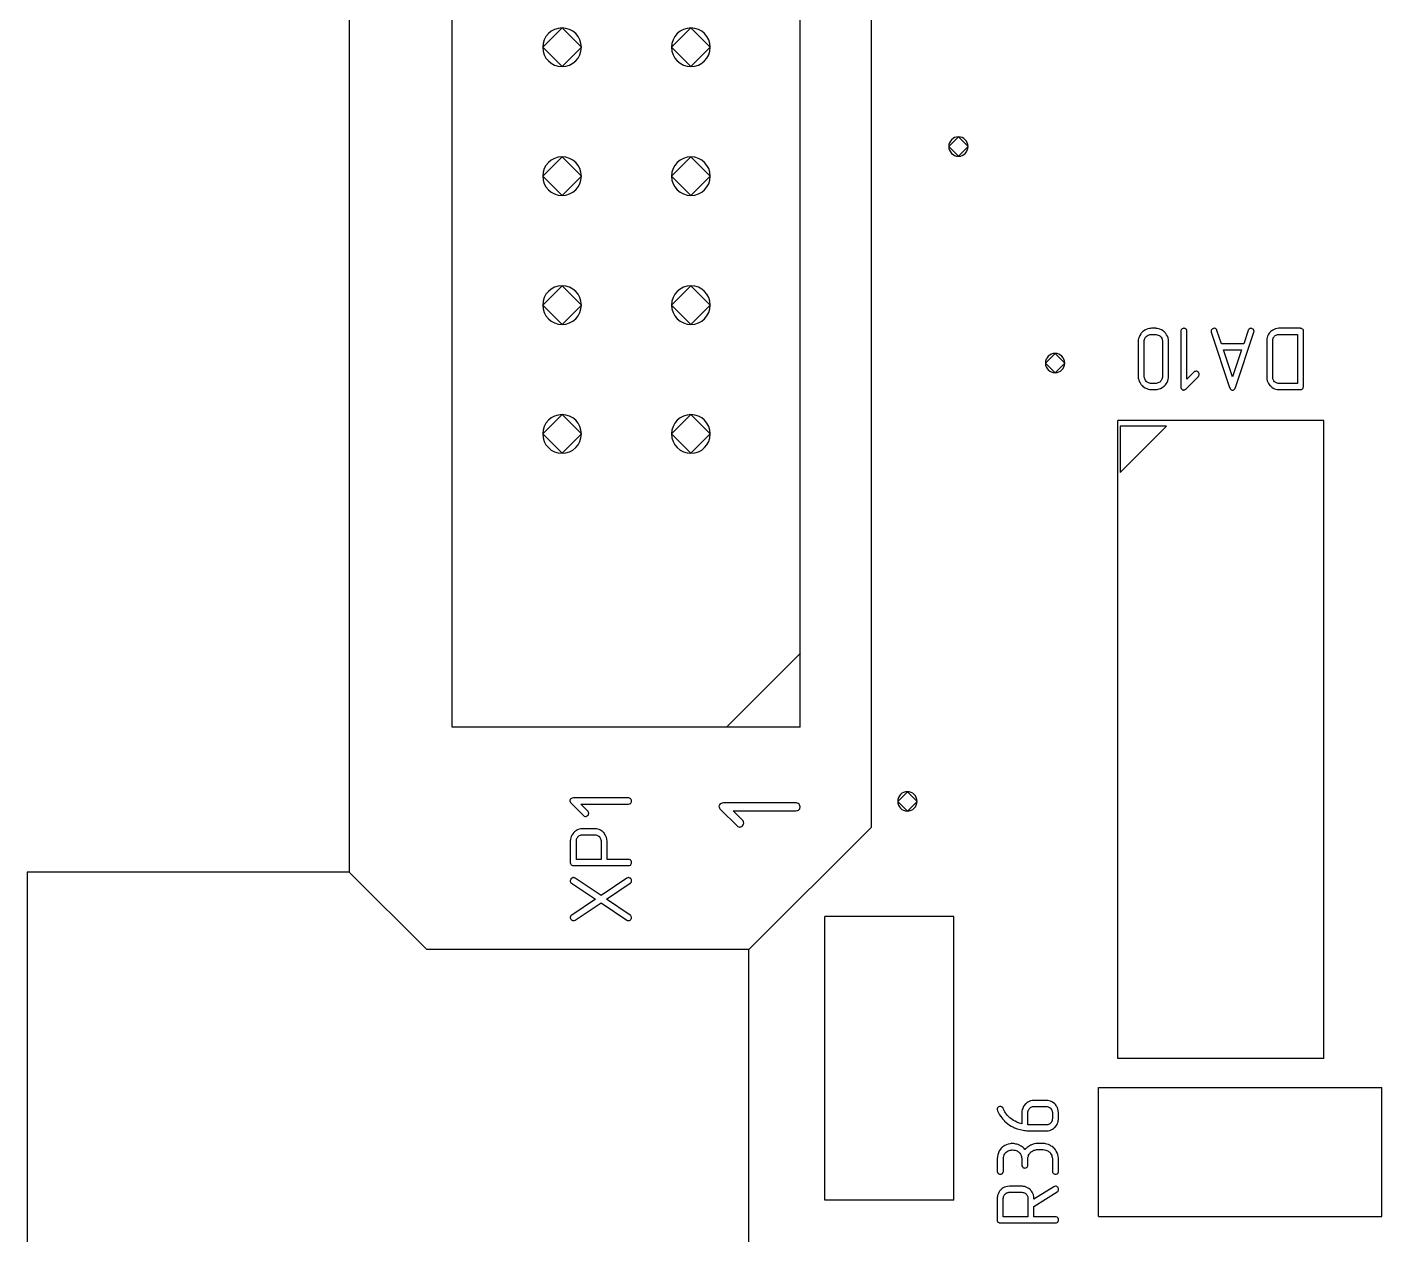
# Model space of a CAD drawing. Header units: inches. Extents: x 0 to 594, y -420 to 0.
# Drawn here: x 156.56 to 177.58, y -119.21 to -100.47 of the extents above; entities that cross this region are included whole.
import ezdxf

# ---------------------------------------------------------------- set-up
doc = ezdxf.new("R2010")
doc.units = ezdxf.units.IN
doc.header["$MEASUREMENT"] = 0

msp = doc.modelspace()

# ---------------------------------------------------------------- linework, layer by layer
at = {"color": 18, "true_color": 0x000000}
for p, q in [((161.562, -83.583), (161.562, -113.583)), ((169.662, -112.883), (169.662, -85.683)), ((163.158, -111.331), (163.158, -88.283)), ((168.556, -111.331), (168.556, -88.283)), ((164.862, -100.483), (164.562, -100.783)), ((165.162, -100.783), (164.862, -100.483)), ((166.862, -100.483), (166.562, -100.783)), ((167.162, -100.783), (166.862, -100.483)), ((164.562, -100.783), (164.862, -101.083)), ((164.862, -101.083), (165.162, -100.783)), ((166.562, -100.783), (166.862, -101.083)), ((166.862, -101.083), (167.162, -100.783)), ((171.012, -102.173), (170.862, -102.323)), ((170.862, -102.323), (171.012, -102.473)), ((171.162, -102.323), (171.012, -102.173)), ((171.012, -102.473), (171.162, -102.323)), ((164.862, -102.483), (164.562, -102.783)), ((165.162, -102.783), (164.862, -102.483)), ((166.862, -102.483), (166.562, -102.783)), ((167.162, -102.783), (166.862, -102.483)), ((164.562, -102.783), (164.862, -103.083)), ((164.862, -103.083), (165.162, -102.783)), ((166.562, -102.783), (166.862, -103.083)), ((166.862, -103.083), (167.162, -102.783)), ((164.862, -104.483), (164.562, -104.783)), ((165.162, -104.783), (164.862, -104.483)), ((166.862, -104.483), (166.562, -104.783)), ((167.162, -104.783), (166.862, -104.483)), ((164.562, -104.783), (164.862, -105.083)), ((164.862, -105.083), (165.162, -104.783)), ((166.562, -104.783), (166.862, -105.083)), ((166.862, -105.083), (167.162, -104.783)), ((173.806, -105.303), (173.802, -105.322)), ((173.815, -105.279), (173.806, -105.303)), ((173.826, -105.255), (173.815, -105.279)), ((173.84, -105.229), (173.826, -105.255)), ((173.85, -105.217), (173.84, -105.229)), ((173.861, -105.205), (173.85, -105.217)), ((173.864, -105.203), (173.861, -105.205)), ((173.872, -105.195), (173.864, -105.203)), ((173.885, -105.186), (173.872, -105.195)), ((173.902, -105.174), (173.885, -105.186)), ((173.899, -105.318), (173.905, -105.304)), ((173.923, -105.163), (173.902, -105.174)), ((173.905, -105.304), (173.91, -105.293)), ((173.91, -105.293), (173.917, -105.283)), ((173.917, -105.283), (173.923, -105.276)), ((173.949, -105.153), (173.923, -105.163)), ((173.923, -105.276), (173.927, -105.272)), ((173.927, -105.272), (173.929, -105.27)), ((173.929, -105.27), (173.941, -105.259)), ((173.941, -105.259), (173.956, -105.252)), ((173.978, -105.146), (173.949, -105.153)), ((173.956, -105.252), (173.97, -105.246)), ((173.97, -105.246), (173.981, -105.242)), ((173.994, -105.145), (173.978, -105.146)), ((173.981, -105.242), (173.992, -105.239)), ((173.992, -105.239), (174.001, -105.238)), ((174.009, -105.143), (173.994, -105.145)), ((174.001, -105.238), (174.066, -105.238)), ((174.074, -105.143), (174.009, -105.143)), ((174.066, -105.238), (174.082, -105.239)), ((174.08, -105.145), (174.074, -105.143)), ((174.095, -105.146), (174.08, -105.145)), ((174.082, -105.239), (174.098, -105.243)), ((174.115, -105.15), (174.095, -105.146)), ((174.098, -105.243), (174.112, -105.248)), ((174.112, -105.248), (174.125, -105.255)), ((174.139, -105.157), (174.115, -105.15)), ((174.125, -105.255), (174.135, -105.26)), ((174.135, -105.26), (174.142, -105.265)), ((174.163, -105.169), (174.139, -105.157)), ((174.142, -105.265), (174.146, -105.269)), ((174.146, -105.269), (174.147, -105.27)), ((174.147, -105.27), (174.159, -105.283)), ((174.159, -105.283), (174.166, -105.297)), ((174.188, -105.183), (174.163, -105.169)), ((174.166, -105.297), (174.171, -105.311)), ((174.171, -105.311), (174.175, -105.324)), ((174.212, -105.203), (174.188, -105.183)), ((174.212, -105.204), (174.212, -105.203)), ((174.215, -105.205), (174.212, -105.204)), ((174.222, -105.214), (174.215, -105.205)), ((174.232, -105.226), (174.222, -105.214)), ((174.243, -105.243), (174.232, -105.226)), ((174.254, -105.266), (174.243, -105.243)), ((174.264, -105.291), (174.254, -105.266)), ((174.271, -105.32), (174.264, -105.291)), ((174.464, -105.177), (174.463, -105.186)), ((174.463, -105.186), (174.463, -105.188)), ((174.463, -105.188), (174.463, -105.19)), ((174.463, -105.19), (174.463, -106.047)), ((174.469, -105.166), (174.464, -105.177)), ((174.477, -105.155), (174.469, -105.166)), ((174.48, -105.153), (174.477, -105.155)), ((174.486, -105.149), (174.48, -105.153)), ((174.497, -105.145), (174.486, -105.149)), ((174.511, -105.143), (174.497, -105.145)), ((174.514, -105.143), (174.511, -105.143)), ((174.522, -105.145), (174.514, -105.143)), ((174.532, -105.148), (174.522, -105.145)), ((174.543, -105.155), (174.532, -105.148)), ((174.546, -105.157), (174.543, -105.155)), ((174.55, -105.163), (174.546, -105.157)), ((174.555, -105.174), (174.55, -105.163)), ((174.557, -105.19), (174.555, -105.174)), ((174.557, -105.933), (174.557, -105.19)), ((174.934, -105.177), (174.932, -105.186)), ((174.932, -105.186), (174.932, -105.187)), ((174.932, -105.187), (174.932, -105.188)), ((174.932, -105.188), (174.935, -105.205)), ((174.94, -105.167), (174.934, -105.177)), ((174.935, -105.205), (175.22, -106.062)), ((174.942, -105.162), (174.94, -105.167)), ((174.948, -105.156), (174.942, -105.162)), ((174.951, -105.155), (174.948, -105.156)), ((174.958, -105.15), (174.951, -105.155)), ((174.969, -105.145), (174.958, -105.15)), ((174.982, -105.143), (174.969, -105.145)), ((174.987, -105.143), (174.982, -105.143)), ((174.995, -105.145), (174.987, -105.143)), ((175.003, -105.148), (174.995, -105.145)), ((175.004, -105.149), (175.003, -105.148)), ((175.01, -105.153), (175.004, -105.149)), ((175.013, -105.156), (175.01, -105.153)), ((175.017, -105.162), (175.013, -105.156)), ((175.02, -105.167), (175.017, -105.162)), ((175.024, -105.176), (175.02, -105.167)), ((175.093, -105.382), (175.024, -105.176)), ((175.31, -106.062), (175.596, -105.205)), ((175.508, -105.176), (175.439, -105.382)), ((175.509, -105.173), (175.508, -105.176)), ((175.512, -105.167), (175.509, -105.173)), ((175.516, -105.159), (175.512, -105.167)), ((175.525, -105.15), (175.516, -105.159)), ((175.526, -105.149), (175.525, -105.15)), ((175.532, -105.148), (175.526, -105.149)), ((175.54, -105.145), (175.532, -105.148)), ((175.55, -105.143), (175.54, -105.145)), ((175.553, -105.143), (175.55, -105.143)), ((175.561, -105.145), (175.553, -105.143)), ((175.572, -105.149), (175.561, -105.145)), ((175.584, -105.156), (175.572, -105.149)), ((175.587, -105.159), (175.584, -105.156)), ((175.591, -105.164), (175.587, -105.159)), ((175.596, -105.176), (175.591, -105.164)), ((175.598, -105.181), (175.596, -105.176)), ((175.596, -105.205), (175.599, -105.188)), ((175.599, -105.188), (175.598, -105.181)), ((175.798, -105.305), (175.797, -105.321)), ((175.802, -105.287), (175.798, -105.305)), ((175.809, -105.266), (175.802, -105.287)), ((175.819, -105.243), (175.809, -105.266)), ((175.833, -105.221), (175.819, -105.243)), ((175.852, -105.198), (175.833, -105.221)), ((175.854, -105.195), (175.852, -105.198)), ((175.861, -105.19), (175.854, -105.195)), ((175.874, -105.181), (175.861, -105.19)), ((175.89, -105.172), (175.874, -105.181)), ((175.909, -105.16), (175.89, -105.172)), ((175.891, -105.317), (175.894, -105.304)), ((175.894, -105.304), (175.898, -105.291)), ((175.898, -105.291), (175.904, -105.281)), ((175.904, -105.281), (175.909, -105.274)), ((175.932, -105.152), (175.909, -105.16)), ((175.909, -105.274), (175.914, -105.267)), ((175.914, -105.267), (175.916, -105.265)), ((175.916, -105.265), (175.918, -105.263)), ((175.918, -105.263), (175.929, -105.255)), ((175.929, -105.255), (175.94, -105.249)), ((175.957, -105.146), (175.932, -105.152)), ((175.94, -105.249), (175.952, -105.243)), ((175.952, -105.243), (175.962, -105.241)), ((175.986, -105.143), (175.957, -105.146)), ((175.962, -105.241), (175.971, -105.239)), ((175.971, -105.239), (175.978, -105.238)), ((175.978, -105.238), (176.272, -105.238)), ((176.321, -105.143), (175.986, -105.143)), ((176.272, -105.238), (176.272, -106)), ((176.327, -105.145), (176.321, -105.143)), ((176.334, -105.146), (176.327, -105.145)), ((176.342, -105.149), (176.334, -105.146)), ((176.352, -105.155), (176.342, -105.149)), ((176.359, -105.163), (176.352, -105.155)), ((176.365, -105.174), (176.359, -105.163)), ((176.366, -105.19), (176.365, -105.174)), ((176.366, -106.047), (176.366, -105.19)), ((173.8, -105.338), (173.799, -105.343)), ((173.799, -105.343), (173.799, -105.348)), ((173.799, -105.348), (173.799, -105.351)), ((173.799, -105.351), (173.799, -105.352)), ((173.799, -105.352), (173.799, -105.885)), ((173.802, -105.322), (173.8, -105.338)), ((173.894, -105.352), (173.895, -105.334)), ((173.894, -105.885), (173.894, -105.352)), ((173.895, -105.334), (173.899, -105.318)), ((174.175, -105.324), (174.178, -105.335)), ((174.178, -105.335), (174.18, -105.343)), ((174.18, -105.343), (174.18, -105.351)), ((174.18, -105.351), (174.18, -105.352)), ((174.18, -105.352), (174.18, -105.885)), ((174.273, -105.335), (174.271, -105.32)), ((174.274, -105.352), (174.273, -105.335)), ((174.274, -105.885), (174.274, -105.352)), ((175.439, -105.382), (175.093, -105.382)), ((175.126, -105.479), (175.406, -105.479)), ((175.265, -105.898), (175.126, -105.479)), ((175.126, -105.479), (175.126, -105.479)), ((175.406, -105.479), (175.265, -105.898)), ((175.797, -105.321), (175.795, -105.327)), ((175.795, -105.327), (175.795, -105.331)), ((175.795, -105.331), (175.795, -105.332)), ((175.795, -105.332), (175.795, -105.334)), ((175.795, -105.334), (175.795, -105.905)), ((175.89, -105.332), (175.891, -105.317)), ((175.89, -105.905), (175.89, -105.332)), ((172.512, -105.533), (172.362, -105.683)), ((172.362, -105.683), (172.512, -105.833)), ((172.662, -105.683), (172.512, -105.533)), ((172.512, -105.833), (172.662, -105.683)), ((173.799, -105.885), (173.799, -105.9)), ((173.799, -105.9), (173.802, -105.916)), ((173.802, -105.916), (173.809, -105.945)), ((173.894, -105.888), (173.894, -105.885)), ((173.894, -105.893), (173.894, -105.888)), ((173.895, -105.902), (173.894, -105.893)), ((173.898, -105.913), (173.895, -105.902)), ((173.902, -105.926), (173.898, -105.913)), ((173.908, -105.94), (173.902, -105.926)), ((173.916, -105.954), (173.908, -105.94)), ((174.17, -105.931), (174.163, -105.944)), ((174.174, -105.917), (174.17, -105.931)), ((174.178, -105.902), (174.174, -105.917)), ((174.18, -105.885), (174.178, -105.902)), ((174.259, -105.957), (174.267, -105.934)), ((174.267, -105.934), (174.271, -105.914)), ((174.271, -105.914), (174.273, -105.899)), ((174.273, -105.899), (174.274, -105.893)), ((174.274, -105.886), (174.274, -105.885)), ((174.274, -105.889), (174.274, -105.886)), ((174.274, -105.893), (174.274, -105.889)), ((174.545, -106.081), (174.735, -105.889)), ((174.667, -105.823), (174.557, -105.933)), ((174.67, -105.82), (174.667, -105.823)), ((174.677, -105.816), (174.67, -105.82)), ((174.689, -105.812), (174.677, -105.816)), ((174.701, -105.809), (174.689, -105.812)), ((174.704, -105.809), (174.701, -105.809)), ((174.711, -105.81), (174.704, -105.809)), ((174.722, -105.814), (174.711, -105.81)), ((174.734, -105.823), (174.722, -105.814)), ((174.734, -105.824), (174.734, -105.823)), ((174.737, -105.826), (174.734, -105.824)), ((174.735, -105.889), (174.744, -105.878)), ((174.741, -105.833), (174.737, -105.826)), ((174.746, -105.844), (174.741, -105.833)), ((174.744, -105.878), (174.748, -105.866)), ((174.748, -105.85), (174.746, -105.844)), ((174.749, -105.857), (174.748, -105.85)), ((174.748, -105.866), (174.749, -105.859)), ((174.749, -105.858), (174.749, -105.857)), ((174.749, -105.859), (174.749, -105.858)), ((175.795, -105.905), (175.798, -105.933)), ((175.798, -105.933), (175.804, -105.958)), ((175.89, -105.906), (175.89, -105.905)), ((175.89, -105.912), (175.89, -105.906)), ((175.891, -105.919), (175.89, -105.912)), ((175.892, -105.929), (175.891, -105.919)), ((175.897, -105.938), (175.892, -105.929)), ((175.901, -105.95), (175.897, -105.938)), ((173.809, -105.945), (173.819, -105.971)), ((173.819, -105.971), (173.83, -105.992)), ((173.83, -105.992), (173.843, -106.009)), ((173.843, -106.009), (173.853, -106.022)), ((173.853, -106.022), (173.86, -106.03)), ((173.86, -106.03), (173.861, -106.033)), ((173.861, -106.033), (173.863, -106.033)), ((173.863, -106.033), (173.874, -106.044)), ((173.874, -106.044), (173.886, -106.054)), ((173.886, -106.054), (173.912, -106.068)), ((173.912, -106.068), (173.936, -106.079)), ((173.927, -105.967), (173.916, -105.954)), ((173.929, -105.968), (173.927, -105.967)), ((173.933, -105.972), (173.929, -105.968)), ((173.94, -105.978), (173.933, -105.972)), ((173.936, -106.079), (173.958, -106.088)), ((173.95, -105.983), (173.94, -105.978)), ((173.961, -105.989), (173.95, -105.983)), ((173.958, -106.088), (173.98, -106.092)), ((173.975, -105.995), (173.961, -105.989)), ((173.991, -105.999), (173.975, -105.995)), ((173.98, -106.092), (173.995, -106.093)), ((174.009, -106), (173.991, -105.999)), ((173.991, -105.999), (173.991, -105.999)), ((173.995, -106.093), (174.001, -106.095)), ((174.001, -106.095), (174.081, -106.095)), ((174.001, -106.095), (174.001, -106.095)), ((174.074, -106), (174.009, -106)), ((174.082, -105.999), (174.074, -106)), ((174.081, -106.095), (174.097, -106.092)), ((174.094, -105.996), (174.082, -105.999)), ((174.106, -105.992), (174.094, -105.996)), ((174.097, -106.092), (174.126, -106.085)), ((174.12, -105.986), (174.106, -105.992)), ((174.135, -105.978), (174.12, -105.986)), ((174.126, -106.085), (174.15, -106.075)), ((174.147, -105.967), (174.135, -105.978)), ((174.149, -105.965), (174.147, -105.967)), ((174.153, -105.961), (174.149, -105.965)), ((174.15, -106.075), (174.173, -106.064)), ((174.157, -105.954), (174.153, -105.961)), ((174.163, -105.944), (174.157, -105.954)), ((174.173, -106.064), (174.19, -106.051)), ((174.19, -106.051), (174.202, -106.041)), ((174.202, -106.041), (174.211, -106.034)), ((174.211, -106.034), (174.212, -106.033)), ((174.212, -106.033), (174.214, -106.031)), ((174.214, -106.031), (174.225, -106.019)), ((174.225, -106.019), (174.233, -106.007)), ((174.233, -106.007), (174.249, -105.982)), ((174.249, -105.982), (174.259, -105.957)), ((174.463, -106.047), (174.464, -106.064)), ((174.464, -106.064), (174.469, -106.077)), ((174.469, -106.077), (174.474, -106.085)), ((174.474, -106.085), (174.476, -106.088)), ((174.476, -106.088), (174.487, -106.096)), ((174.487, -106.096), (174.495, -106.1)), ((174.495, -106.1), (174.501, -106.102)), ((174.501, -106.102), (174.503, -106.102)), ((174.501, -106.102), (174.501, -106.102)), ((174.503, -106.102), (174.511, -106.1)), ((174.511, -106.1), (174.518, -106.099)), ((174.518, -106.099), (174.524, -106.098)), ((174.524, -106.098), (174.525, -106.096)), ((174.525, -106.096), (174.532, -106.092)), ((174.532, -106.092), (174.539, -106.086)), ((174.539, -106.086), (174.543, -106.082)), ((174.543, -106.082), (174.545, -106.081)), ((175.22, -106.062), (175.226, -106.077)), ((175.226, -106.077), (175.233, -106.086)), ((175.233, -106.086), (175.24, -106.093)), ((175.24, -106.093), (175.248, -106.098)), ((175.248, -106.098), (175.254, -106.102)), ((175.254, -106.102), (175.26, -106.103)), ((175.26, -106.103), (175.265, -106.103)), ((175.26, -106.103), (175.26, -106.103)), ((175.265, -106.103), (175.276, -106.102)), ((175.276, -106.102), (175.285, -106.098)), ((175.285, -106.098), (175.293, -106.091)), ((175.293, -106.091), (175.299, -106.084)), ((175.299, -106.084), (175.305, -106.075)), ((175.305, -106.075), (175.307, -106.069)), ((175.307, -106.069), (175.309, -106.064)), ((175.309, -106.064), (175.31, -106.062)), ((175.804, -105.958), (175.814, -105.981)), ((175.814, -105.981), (175.823, -106)), ((175.823, -106), (175.833, -106.016)), ((175.833, -106.016), (175.843, -106.029)), ((175.843, -106.029), (175.849, -106.036)), ((175.849, -106.036), (175.852, -106.038)), ((175.852, -106.038), (175.873, -106.057)), ((175.873, -106.057), (175.895, -106.071)), ((175.895, -106.071), (175.918, -106.081)), ((175.908, -105.961), (175.901, -105.95)), ((175.918, -105.972), (175.908, -105.961)), ((175.919, -105.974), (175.918, -105.972)), ((175.918, -106.081), (175.939, -106.088)), ((175.922, -105.976), (175.919, -105.974)), ((175.929, -105.981), (175.922, -105.976)), ((175.936, -105.986), (175.929, -105.981)), ((175.946, -105.992), (175.936, -105.986)), ((175.939, -106.088), (175.957, -106.092)), ((175.957, -105.996), (175.946, -105.992)), ((175.971, -105.999), (175.957, -105.996)), ((175.957, -106.092), (175.973, -106.093)), ((175.986, -106), (175.971, -105.999)), ((175.971, -105.999), (175.971, -105.999)), ((175.973, -106.093), (175.978, -106.095)), ((175.978, -106.095), (176.32, -106.095)), ((175.978, -106.095), (175.978, -106.095)), ((176.272, -106), (175.986, -106)), ((176.32, -106.095), (176.335, -106.093)), ((176.335, -106.093), (176.346, -106.088)), ((176.346, -106.088), (176.355, -106.079)), ((176.355, -106.079), (176.361, -106.071)), ((176.361, -106.071), (176.363, -106.062)), ((176.363, -106.062), (176.365, -106.054)), ((176.365, -106.054), (176.366, -106.048)), ((176.366, -106.048), (176.366, -106.047)), ((164.862, -106.483), (164.562, -106.783)), ((165.162, -106.783), (164.862, -106.483)), ((166.862, -106.483), (166.562, -106.783)), ((167.162, -106.783), (166.862, -106.483)), ((173.483, -116.473), (173.483, -106.573)), ((176.683, -106.573), (173.483, -106.573)), ((173.523, -106.663), (173.523, -107.383)), ((173.523, -107.383), (174.243, -106.663)), ((174.243, -106.663), (173.523, -106.663)), ((173.523, -106.663), (173.523, -106.663)), ((176.683, -116.473), (176.683, -106.573)), ((164.562, -106.783), (164.862, -107.083)), ((164.862, -107.083), (165.162, -106.783)), ((166.562, -106.783), (166.862, -107.083)), ((166.862, -107.083), (167.162, -106.783)), ((167.412, -111.333), (168.562, -110.183)), ((168.556, -111.331), (163.158, -111.331)), ((164.989, -112.455), (164.985, -112.464)), ((164.997, -112.444), (164.989, -112.455)), ((165, -112.442), (164.997, -112.444)), ((165.009, -112.437), (165, -112.442)), ((165.021, -112.433), (165.009, -112.437)), ((165.038, -112.431), (165.021, -112.433)), ((165.895, -112.431), (165.038, -112.431)), ((165.897, -112.431), (165.895, -112.431)), ((165.899, -112.431), (165.897, -112.431)), ((165.908, -112.433), (165.899, -112.431)), ((165.919, -112.437), (165.908, -112.433)), ((165.93, -112.445), (165.919, -112.437)), ((165.932, -112.448), (165.93, -112.445)), ((165.936, -112.454), (165.932, -112.448)), ((165.94, -112.465), (165.936, -112.454)), ((170.22, -112.333), (170.07, -112.483)), ((170.37, -112.483), (170.22, -112.333)), ((164.985, -112.464), (164.983, -112.469)), ((164.983, -112.469), (164.983, -112.471)), ((164.983, -112.469), (164.983, -112.469)), ((164.983, -112.471), (164.985, -112.479)), ((164.985, -112.479), (164.986, -112.486)), ((164.986, -112.486), (164.987, -112.492)), ((164.987, -112.492), (164.989, -112.493)), ((164.989, -112.493), (164.993, -112.5)), ((164.993, -112.5), (164.999, -112.507)), ((164.999, -112.507), (165.003, -112.512)), ((165.003, -112.512), (165.004, -112.513)), ((165.004, -112.513), (165.196, -112.703)), ((165.262, -112.636), (165.152, -112.526)), ((165.152, -112.526), (165.895, -112.526)), ((165.265, -112.638), (165.262, -112.636)), ((165.269, -112.645), (165.265, -112.638)), ((165.274, -112.657), (165.269, -112.645)), ((165.276, -112.669), (165.274, -112.657)), ((165.895, -112.526), (165.911, -112.523)), ((165.911, -112.523), (165.922, -112.519)), ((165.922, -112.519), (165.928, -112.514)), ((165.928, -112.514), (165.93, -112.512)), ((165.93, -112.512), (165.937, -112.5)), ((165.937, -112.5), (165.94, -112.49)), ((165.942, -112.479), (165.94, -112.465)), ((165.94, -112.49), (165.942, -112.482)), ((165.942, -112.482), (165.942, -112.479)), ((167.299, -112.549), (167.297, -112.557)), ((167.297, -112.557), (167.297, -112.559)), ((167.297, -112.557), (167.297, -112.557)), ((167.297, -112.559), (167.299, -112.57)), ((167.305, -112.538), (167.299, -112.549)), ((167.299, -112.57), (167.301, -112.579)), ((167.301, -112.579), (167.303, -112.586)), ((167.303, -112.586), (167.305, -112.588)), ((167.316, -112.524), (167.305, -112.538)), ((167.305, -112.588), (167.31, -112.598)), ((167.31, -112.598), (167.318, -112.607)), ((167.319, -112.522), (167.316, -112.524)), ((167.318, -112.607), (167.323, -112.612)), ((167.331, -112.514), (167.319, -112.522)), ((167.323, -112.612), (167.325, -112.614)), ((167.325, -112.614), (167.577, -112.864)), ((167.347, -112.509), (167.331, -112.514)), ((167.369, -112.507), (167.347, -112.509)), ((168.495, -112.507), (167.369, -112.507)), ((167.664, -112.775), (167.519, -112.631)), ((167.519, -112.631), (168.495, -112.631)), ((168.497, -112.507), (168.495, -112.507)), ((168.495, -112.631), (168.516, -112.627)), ((168.501, -112.507), (168.497, -112.507)), ((168.512, -112.509), (168.501, -112.507)), ((168.527, -112.514), (168.512, -112.509)), ((168.516, -112.627), (168.53, -112.622)), ((168.541, -112.525), (168.527, -112.514)), ((168.53, -112.622), (168.538, -112.616)), ((168.538, -112.616), (168.541, -112.612)), ((168.543, -112.529), (168.541, -112.525)), ((168.541, -112.612), (168.551, -112.598)), ((168.549, -112.536), (168.543, -112.529)), ((168.554, -112.551), (168.549, -112.536)), ((168.551, -112.598), (168.554, -112.585)), ((168.556, -112.57), (168.554, -112.551)), ((168.554, -112.585), (168.556, -112.574)), ((168.556, -112.574), (168.556, -112.57)), ((170.07, -112.483), (170.22, -112.633)), ((170.22, -112.633), (170.37, -112.483)), ((165.196, -112.703), (165.207, -112.712)), ((165.207, -112.712), (165.219, -112.716)), ((165.219, -112.716), (165.226, -112.717)), ((165.226, -112.717), (165.227, -112.717)), ((165.227, -112.717), (165.228, -112.717)), ((165.228, -112.717), (165.235, -112.716)), ((165.235, -112.716), (165.241, -112.715)), ((165.241, -112.715), (165.252, -112.709)), ((165.252, -112.709), (165.259, -112.705)), ((165.259, -112.705), (165.261, -112.702)), ((165.261, -112.702), (165.262, -112.702)), ((165.262, -112.702), (165.271, -112.691)), ((165.271, -112.691), (165.275, -112.679)), ((165.275, -112.679), (165.276, -112.672)), ((165.276, -112.672), (165.276, -112.669)), ((167.577, -112.864), (167.592, -112.875)), ((167.592, -112.875), (167.606, -112.881)), ((167.636, -112.879), (167.651, -112.872)), ((167.651, -112.872), (167.66, -112.866)), ((167.66, -112.866), (167.662, -112.862)), ((167.662, -112.862), (167.664, -112.862)), ((167.668, -112.779), (167.664, -112.775)), ((167.664, -112.862), (167.675, -112.848)), ((167.673, -112.788), (167.668, -112.779)), ((167.679, -112.803), (167.673, -112.788)), ((167.675, -112.848), (167.68, -112.833)), ((167.682, -112.82), (167.679, -112.803)), ((167.68, -112.833), (167.682, -112.824)), ((167.682, -112.824), (167.682, -112.82)), ((164.992, -113.085), (164.99, -113.091)), ((164.993, -113.07), (164.992, -113.085)), ((164.997, -113.051), (164.993, -113.07)), ((165.004, -113.03), (164.997, -113.051)), ((165.014, -113.008), (165.004, -113.03)), ((165.028, -112.985), (165.014, -113.008)), ((165.047, -112.964), (165.028, -112.985)), ((165.049, -112.961), (165.047, -112.964)), ((165.056, -112.956), (165.049, -112.961)), ((165.069, -112.946), (165.056, -112.956)), ((165.085, -112.936), (165.069, -112.946)), ((165.104, -112.926), (165.085, -112.936)), ((165.085, -113.098), (165.086, -113.084)), ((165.086, -113.084), (165.089, -113.07)), ((165.086, -113.084), (165.086, -113.084)), ((165.089, -113.07), (165.093, -113.059)), ((165.093, -113.059), (165.099, -113.049)), ((165.099, -113.049), (165.104, -113.042)), ((165.127, -112.916), (165.104, -112.926)), ((165.104, -113.042), (165.109, -113.035)), ((165.109, -113.035), (165.111, -113.032)), ((165.111, -113.032), (165.113, -113.03)), ((165.113, -113.03), (165.124, -113.02)), ((165.124, -113.02), (165.135, -113.013)), ((165.152, -112.911), (165.127, -112.916)), ((165.135, -113.013), (165.147, -113.009)), ((165.147, -113.009), (165.157, -113.005)), ((165.18, -112.908), (165.152, -112.911)), ((165.157, -113.005), (165.166, -113.004)), ((165.166, -113.004), (165.173, -113.002)), ((165.173, -113.002), (165.179, -113.002)), ((165.179, -113.002), (165.18, -113.002)), ((165.371, -112.908), (165.18, -112.908)), ((165.18, -113.002), (165.372, -113.002)), ((165.372, -112.908), (165.371, -112.908)), ((165.374, -112.908), (165.372, -112.908)), ((165.372, -113.002), (165.388, -113.004)), ((165.378, -112.908), (165.374, -112.908)), ((165.383, -112.909), (165.378, -112.908)), ((165.399, -112.911), (165.383, -112.909)), ((165.388, -113.004), (165.4, -113.006)), ((165.417, -112.915), (165.399, -112.911)), ((165.4, -113.006), (165.413, -113.011)), ((165.413, -113.011), (165.423, -113.016)), ((165.438, -112.922), (165.417, -112.915)), ((165.423, -113.016), (165.43, -113.022)), ((165.43, -113.022), (165.437, -113.026)), ((165.437, -113.026), (165.44, -113.029)), ((165.461, -112.932), (165.438, -112.922)), ((165.44, -113.029), (165.441, -113.03)), ((165.441, -113.03), (165.45, -113.042)), ((165.45, -113.042), (165.455, -113.053)), ((165.455, -113.053), (165.461, -113.064)), ((165.484, -112.946), (165.461, -112.932)), ((165.461, -113.064), (165.464, -113.074)), ((165.464, -113.074), (165.465, -113.084)), ((165.465, -113.084), (165.467, -113.091)), ((165.506, -112.964), (165.484, -112.946)), ((165.509, -112.967), (165.506, -112.964)), ((165.515, -112.974), (165.509, -112.967)), ((165.523, -112.987), (165.515, -112.974)), ((165.533, -113.002), (165.523, -112.987)), ((165.544, -113.022), (165.533, -113.002)), ((165.553, -113.044), (165.544, -113.022)), ((165.558, -113.071), (165.553, -113.044)), ((165.561, -113.099), (165.558, -113.071)), ((167.606, -112.881), (167.616, -112.883)), ((167.616, -112.883), (167.618, -112.883)), ((167.618, -112.883), (167.619, -112.883)), ((167.619, -112.883), (167.629, -112.881)), ((167.629, -112.881), (167.636, -112.879)), ((167.762, -114.783), (169.662, -112.883)), ((164.99, -113.091), (164.99, -113.432)), ((164.99, -113.091), (164.99, -113.091)), ((165.085, -113.384), (165.085, -113.098)), ((165.467, -113.091), (165.467, -113.384)), ((165.561, -113.384), (165.561, -113.099)), ((164.99, -113.432), (164.992, -113.448)), ((164.992, -113.448), (164.997, -113.459)), ((164.997, -113.459), (165.006, -113.467)), ((165.006, -113.467), (165.014, -113.473)), ((165.014, -113.473), (165.023, -113.476)), ((165.023, -113.476), (165.031, -113.477)), ((165.031, -113.477), (165.037, -113.479)), ((165.037, -113.479), (165.038, -113.479)), ((165.038, -113.479), (165.895, -113.479)), ((165.467, -113.384), (165.085, -113.384)), ((165.895, -113.384), (165.561, -113.384)), ((165.897, -113.384), (165.895, -113.384)), ((165.895, -113.479), (165.911, -113.476)), ((165.899, -113.384), (165.897, -113.384)), ((165.908, -113.386), (165.899, -113.384)), ((165.919, -113.39), (165.908, -113.386)), ((165.911, -113.476), (165.922, -113.472)), ((165.93, -113.398), (165.919, -113.39)), ((165.922, -113.472), (165.928, -113.467)), ((165.928, -113.467), (165.93, -113.465)), ((165.932, -113.401), (165.93, -113.398)), ((165.93, -113.465), (165.937, -113.453)), ((165.936, -113.407), (165.932, -113.401)), ((165.94, -113.418), (165.936, -113.407)), ((165.937, -113.453), (165.94, -113.443)), ((165.942, -113.432), (165.94, -113.418)), ((165.94, -113.443), (165.942, -113.435)), ((165.942, -113.435), (165.942, -113.432)), ((161.562, -113.583), (156.562, -113.583)), ((156.562, -113.583), (156.562, -246.083)), ((162.762, -114.783), (161.562, -113.583)), ((164.992, -113.706), (164.99, -113.714)), ((164.99, -113.714), (164.99, -113.728)), ((164.99, -113.714), (164.99, -113.714)), ((164.997, -113.694), (164.992, -113.706)), ((165, -113.687), (164.997, -113.694)), ((165.006, -113.682), (165, -113.687)), ((165.009, -113.679), (165.006, -113.68)), ((165.006, -113.68), (165.006, -113.682)), ((165.016, -113.673), (165.009, -113.679)), ((165.025, -113.669), (165.016, -113.673)), ((165.032, -113.666), (165.025, -113.669)), ((165.04, -113.666), (165.032, -113.666)), ((165.041, -113.666), (165.04, -113.666)), ((165.047, -113.668), (165.041, -113.666)), ((165.055, -113.669), (165.047, -113.668)), ((165.066, -113.675), (165.055, -113.669)), ((165.467, -113.942), (165.066, -113.675)), ((165.868, -113.675), (165.467, -113.942)), ((165.883, -113.669), (165.868, -113.675)), ((165.895, -113.666), (165.883, -113.669)), ((165.897, -113.666), (165.895, -113.666)), ((165.898, -113.666), (165.897, -113.666)), ((165.906, -113.668), (165.898, -113.666)), ((165.916, -113.673), (165.906, -113.668)), ((165.922, -113.676), (165.916, -113.673)), ((165.928, -113.682), (165.922, -113.676)), ((165.93, -113.684), (165.928, -113.682)), ((165.935, -113.691), (165.93, -113.684)), ((165.939, -113.703), (165.935, -113.691)), ((165.942, -113.717), (165.939, -113.703)), ((165.942, -113.721), (165.942, -113.717)), ((164.99, -113.728), (164.994, -113.738)), ((164.994, -113.738), (165, -113.745)), ((165, -113.745), (165.006, -113.751)), ((165.006, -113.751), (165.01, -113.754)), ((165.01, -113.754), (165.011, -113.755)), ((165.011, -113.755), (165.381, -114)), ((165.553, -114), (165.921, -113.755)), ((165.921, -113.755), (165.928, -113.749)), ((165.928, -113.749), (165.933, -113.742)), ((165.933, -113.742), (165.936, -113.737)), ((165.936, -113.737), (165.939, -113.73)), ((165.939, -113.73), (165.94, -113.725)), ((165.94, -113.725), (165.942, -113.721)), ((165.381, -114), (165.013, -114.247)), ((165.065, -114.329), (165.467, -114.058)), ((165.467, -114.058), (165.868, -114.327)), ((165.921, -114.247), (165.553, -114)), ((164.992, -114.277), (164.99, -114.281)), ((164.99, -114.281), (164.99, -114.292)), ((164.99, -114.292), (164.993, -114.299)), ((164.993, -114.272), (164.992, -114.277)), ((164.996, -114.265), (164.993, -114.272)), ((164.993, -114.299), (164.997, -114.31)), ((165, -114.26), (164.996, -114.265)), ((164.997, -114.31), (165.003, -114.317)), ((165.006, -114.253), (165, -114.26)), ((165.003, -114.317), (165.004, -114.32)), ((165.004, -114.32), (165.006, -114.32)), ((165.013, -114.247), (165.006, -114.253)), ((165.006, -114.32), (165.017, -114.329)), ((165.017, -114.329), (165.027, -114.333)), ((165.027, -114.333), (165.035, -114.334)), ((165.035, -114.334), (165.037, -114.334)), ((165.037, -114.334), (165.038, -114.334)), ((165.038, -114.334), (165.051, -114.334)), ((165.051, -114.334), (165.065, -114.329)), ((165.868, -114.327), (165.878, -114.331)), ((165.878, -114.331), (165.887, -114.333)), ((165.887, -114.333), (165.892, -114.334)), ((165.892, -114.334), (165.894, -114.334)), ((165.894, -114.334), (165.901, -114.333)), ((165.901, -114.333), (165.908, -114.331)), ((165.908, -114.331), (165.918, -114.326)), ((165.918, -114.326), (165.925, -114.322)), ((165.922, -114.248), (165.921, -114.247)), ((165.926, -114.251), (165.922, -114.248)), ((165.925, -114.322), (165.928, -114.319)), ((165.932, -114.257), (165.926, -114.251)), ((165.928, -114.319), (165.936, -114.306)), ((165.937, -114.265), (165.932, -114.257)), ((165.936, -114.306), (165.94, -114.296)), ((165.942, -114.286), (165.937, -114.265)), ((165.94, -114.296), (165.942, -114.289)), ((165.942, -114.289), (165.942, -114.286)), ((168.94, -118.669), (168.94, -114.269)), ((170.94, -114.269), (168.94, -114.269)), ((170.94, -118.669), (170.94, -114.269)), ((167.762, -114.783), (162.762, -114.783)), ((167.762, -120.483), (167.762, -114.783)), ((176.683, -116.473), (173.483, -116.473)), ((173.183, -116.923), (177.583, -116.923)), ((173.183, -118.923), (173.183, -116.923)), ((177.583, -118.923), (177.583, -116.923)), ((171.614, -117.253), (171.613, -117.261)), ((171.613, -117.261), (171.613, -117.264)), ((171.613, -117.261), (171.613, -117.261)), ((171.613, -117.264), (171.619, -117.284)), ((171.62, -117.241), (171.614, -117.253)), ((171.619, -117.284), (171.634, -117.316)), ((171.623, -117.236), (171.62, -117.241)), ((171.629, -117.23), (171.623, -117.236)), ((171.631, -117.229), (171.629, -117.23)), ((171.638, -117.224), (171.631, -117.229)), ((171.65, -117.22), (171.638, -117.224)), ((171.664, -117.219), (171.65, -117.22)), ((171.665, -117.219), (171.664, -117.219)), ((171.671, -117.219), (171.665, -117.219)), ((171.679, -117.222), (171.671, -117.219)), ((171.686, -117.224), (171.679, -117.222)), ((171.688, -117.226), (171.686, -117.224)), ((171.692, -117.229), (171.688, -117.226)), ((171.699, -117.236), (171.692, -117.229)), ((171.706, -117.247), (171.699, -117.236)), ((171.706, -117.248), (171.706, -117.247)), ((171.707, -117.25), (171.706, -117.248)), ((171.712, -117.258), (171.707, -117.25)), ((171.717, -117.27), (171.712, -117.258)), ((171.723, -117.282), (171.717, -117.27)), ((171.724, -117.285), (171.723, -117.282)), ((171.727, -117.292), (171.724, -117.285)), ((171.734, -117.302), (171.727, -117.292)), ((171.998, -117.285), (171.996, -117.301)), ((172.002, -117.267), (171.998, -117.285)), ((172.009, -117.247), (172.002, -117.267)), ((172.019, -117.224), (172.009, -117.247)), ((172.033, -117.202), (172.019, -117.224)), ((172.051, -117.179), (172.033, -117.202)), ((172.054, -117.177), (172.051, -117.179)), ((172.061, -117.171), (172.054, -117.177)), ((172.073, -117.161), (172.061, -117.171)), ((172.088, -117.151), (172.073, -117.161)), ((172.108, -117.141), (172.088, -117.151)), ((172.091, -117.299), (172.094, -117.285)), ((172.094, -117.285), (172.098, -117.274)), ((172.098, -117.274), (172.104, -117.264)), ((172.104, -117.264), (172.109, -117.257)), ((172.13, -117.131), (172.108, -117.141)), ((172.109, -117.257), (172.113, -117.25)), ((172.113, -117.25), (172.116, -117.247)), ((172.116, -117.247), (172.118, -117.246)), ((172.118, -117.246), (172.129, -117.236)), ((172.129, -117.236), (172.14, -117.229)), ((172.157, -117.126), (172.13, -117.131)), ((172.14, -117.229), (172.152, -117.224)), ((172.152, -117.224), (172.161, -117.22)), ((172.185, -117.123), (172.157, -117.126)), ((172.161, -117.22), (172.171, -117.219)), ((172.171, -117.219), (172.178, -117.217)), ((172.178, -117.217), (172.184, -117.217)), ((172.184, -117.217), (172.185, -117.217)), ((172.376, -117.123), (172.185, -117.123)), ((172.185, -117.217), (172.376, -117.217)), ((172.377, -117.123), (172.376, -117.123)), ((172.376, -117.217), (172.391, -117.219)), ((172.378, -117.123), (172.377, -117.123)), ((172.383, -117.123), (172.378, -117.123)), ((172.388, -117.124), (172.383, -117.123)), ((172.402, -117.126), (172.388, -117.124)), ((172.391, -117.219), (172.404, -117.222)), ((172.421, -117.13), (172.402, -117.126)), ((172.404, -117.222), (172.417, -117.226)), ((172.417, -117.226), (172.426, -117.232)), ((172.442, -117.137), (172.421, -117.13)), ((172.426, -117.232), (172.433, -117.237)), ((172.433, -117.237), (172.441, -117.241)), ((172.441, -117.241), (172.443, -117.244)), ((172.464, -117.147), (172.442, -117.137)), ((172.443, -117.244), (172.445, -117.246)), ((172.445, -117.246), (172.453, -117.257)), ((172.453, -117.257), (172.459, -117.268)), ((172.459, -117.268), (172.464, -117.279)), ((172.487, -117.161), (172.464, -117.147)), ((172.464, -117.279), (172.467, -117.289)), ((172.467, -117.289), (172.469, -117.299)), ((172.51, -117.179), (172.487, -117.161)), ((172.512, -117.182), (172.51, -117.179)), ((172.518, -117.189), (172.512, -117.182)), ((172.527, -117.201), (172.518, -117.189)), ((172.536, -117.216), (172.527, -117.201)), ((172.548, -117.236), (172.536, -117.216)), ((172.556, -117.258), (172.548, -117.236)), ((172.562, -117.285), (172.556, -117.258)), ((172.565, -117.313), (172.562, -117.285)), ((171.634, -117.316), (171.652, -117.347)), ((171.652, -117.347), (171.671, -117.374)), ((171.671, -117.374), (171.688, -117.396)), ((171.688, -117.396), (171.703, -117.416)), ((171.703, -117.416), (171.716, -117.43)), ((171.716, -117.43), (171.72, -117.436)), ((171.72, -117.436), (171.724, -117.44)), ((171.724, -117.44), (171.726, -117.442)), ((171.726, -117.442), (171.727, -117.443)), ((171.727, -117.443), (171.754, -117.467)), ((171.741, -117.315), (171.734, -117.302)), ((171.743, -117.316), (171.741, -117.315)), ((171.744, -117.32), (171.743, -117.316)), ((171.75, -117.326), (171.744, -117.32)), ((171.755, -117.333), (171.75, -117.326)), ((171.754, -117.467), (171.781, -117.488)), ((171.771, -117.353), (171.755, -117.333)), ((171.791, -117.374), (171.771, -117.353)), ((171.781, -117.488), (171.806, -117.506)), ((171.793, -117.377), (171.791, -117.374)), ((171.801, -117.384), (171.793, -117.377)), ((171.812, -117.394), (171.801, -117.384)), ((171.827, -117.406), (171.812, -117.394)), ((171.847, -117.419), (171.827, -117.406)), ((171.868, -117.435), (171.847, -117.419)), ((171.892, -117.447), (171.868, -117.435)), ((171.919, -117.46), (171.892, -117.447)), ((171.957, -117.474), (171.919, -117.46)), ((171.995, -117.485), (171.957, -117.474)), ((171.996, -117.301), (171.995, -117.306)), ((171.995, -117.306), (171.995, -117.485)), ((172.089, -117.313), (172.091, -117.299)), ((172.089, -117.502), (172.089, -117.313)), ((172.137, -117.504), (172.089, -117.502)), ((172.091, -117.299), (172.091, -117.299)), ((172.39, -117.502), (172.383, -117.504)), ((172.398, -117.501), (172.39, -117.502)), ((172.409, -117.497), (172.398, -117.501)), ((172.421, -117.492), (172.409, -117.497)), ((172.432, -117.485), (172.421, -117.492)), ((172.443, -117.477), (172.432, -117.485)), ((172.445, -117.474), (172.443, -117.477)), ((172.45, -117.467), (172.445, -117.474)), ((172.457, -117.457), (172.45, -117.467)), ((172.464, -117.446), (172.457, -117.457)), ((172.466, -117.443), (172.464, -117.444)), ((172.464, -117.444), (172.464, -117.446)), ((172.467, -117.433), (172.466, -117.443)), ((172.469, -117.422), (172.467, -117.433)), ((172.469, -117.299), (172.47, -117.306)), ((172.47, -117.409), (172.469, -117.422)), ((172.47, -117.306), (172.47, -117.409)), ((172.528, -117.519), (172.542, -117.497)), ((172.542, -117.497), (172.55, -117.475)), ((172.55, -117.475), (172.558, -117.454)), ((172.558, -117.454), (172.562, -117.436)), ((172.562, -117.436), (172.563, -117.422)), ((172.563, -117.422), (172.565, -117.416)), ((172.565, -117.416), (172.565, -117.313)), ((171.806, -117.506), (171.83, -117.521)), ((171.83, -117.521), (171.85, -117.532)), ((171.85, -117.532), (171.867, -117.54)), ((171.867, -117.54), (171.872, -117.543)), ((171.872, -117.543), (171.877, -117.546)), ((171.877, -117.546), (171.879, -117.547)), ((171.879, -117.547), (171.881, -117.547)), ((171.881, -117.547), (171.926, -117.564)), ((171.926, -117.564), (171.972, -117.577)), ((171.972, -117.577), (172.015, -117.585)), ((172.015, -117.585), (172.036, -117.59)), ((172.036, -117.59), (172.054, -117.591)), ((172.054, -117.591), (172.073, -117.594)), ((172.073, -117.594), (172.088, -117.595)), ((172.088, -117.595), (172.102, -117.597)), ((172.102, -117.597), (172.115, -117.597)), ((172.115, -117.597), (172.125, -117.598)), ((172.125, -117.598), (172.132, -117.598)), ((172.132, -117.598), (172.136, -117.598)), ((172.136, -117.598), (172.137, -117.598)), ((172.376, -117.504), (172.137, -117.504)), ((172.137, -117.598), (172.376, -117.598)), ((172.377, -117.504), (172.376, -117.504)), ((172.376, -117.598), (172.404, -117.595)), ((172.383, -117.504), (172.377, -117.504)), ((172.404, -117.595), (172.429, -117.59)), ((172.429, -117.59), (172.453, -117.58)), ((172.453, -117.58), (172.472, -117.57)), ((172.472, -117.57), (172.488, -117.56)), ((172.488, -117.56), (172.5, -117.55)), ((172.5, -117.55), (172.507, -117.544)), ((172.507, -117.544), (172.51, -117.542)), ((172.51, -117.542), (172.528, -117.519)), ((171.645, -117.908), (171.633, -117.938)), ((171.654, -117.894), (171.645, -117.908)), ((171.664, -117.88), (171.654, -117.894)), ((171.675, -117.866), (171.664, -117.88)), ((171.688, -117.853), (171.675, -117.866)), ((171.689, -117.852), (171.688, -117.853)), ((171.691, -117.85), (171.689, -117.852)), ((171.695, -117.848), (171.691, -117.85)), ((171.7, -117.843), (171.695, -117.848)), ((171.715, -117.833), (171.7, -117.843)), ((171.733, -117.822), (171.715, -117.833)), ((171.757, -117.812), (171.733, -117.822)), ((171.753, -117.925), (171.768, -117.914)), ((171.785, -117.802), (171.757, -117.812)), ((171.768, -117.914), (171.785, -117.905)), ((171.816, -117.795), (171.785, -117.802)), ((171.785, -117.905), (171.801, -117.9)), ((171.801, -117.9), (171.816, -117.896)), ((171.833, -117.793), (171.816, -117.795)), ((171.816, -117.896), (171.83, -117.893)), ((171.83, -117.893), (171.84, -117.891)), ((171.851, -117.793), (171.833, -117.793)), ((171.84, -117.891), (171.847, -117.891)), ((171.847, -117.891), (171.85, -117.891)), ((171.85, -117.891), (171.871, -117.893)), ((171.854, -117.793), (171.851, -117.793)), ((171.861, -117.793), (171.854, -117.793)), ((171.872, -117.794), (171.861, -117.793)), ((171.871, -117.893), (171.891, -117.897)), ((171.886, -117.795), (171.872, -117.794)), ((171.903, -117.8), (171.886, -117.795)), ((171.891, -117.897), (171.908, -117.903)), ((171.92, -117.804), (171.903, -117.8)), ((171.908, -117.903), (171.922, -117.908)), ((171.94, -117.81), (171.92, -117.804)), ((171.922, -117.908), (171.934, -117.915)), ((171.934, -117.915), (171.943, -117.921)), ((171.958, -117.817), (171.94, -117.81)), ((171.943, -117.921), (171.949, -117.925)), ((171.96, -117.818), (171.958, -117.817)), ((171.967, -117.821), (171.96, -117.818)), ((171.975, -117.826), (171.967, -117.821)), ((171.987, -117.833), (171.975, -117.826)), ((172.001, -117.843), (171.987, -117.833)), ((172.015, -117.855), (172.001, -117.843)), ((172.03, -117.869), (172.015, -117.855)), ((172.044, -117.886), (172.03, -117.869)), ((172.046, -117.884), (172.044, -117.886)), ((172.05, -117.879), (172.046, -117.884)), ((172.057, -117.872), (172.05, -117.879)), ((172.067, -117.863), (172.057, -117.872)), ((172.078, -117.852), (172.067, -117.863)), ((172.092, -117.842), (172.078, -117.852)), ((172.108, -117.831), (172.092, -117.842)), ((172.126, -117.821), (172.108, -117.831)), ((172.129, -117.819), (172.126, -117.821)), ((172.135, -117.817), (172.129, -117.819)), ((172.132, -117.929), (172.149, -117.915)), ((172.144, -117.812), (172.135, -117.817)), ((172.159, -117.807), (172.144, -117.812)), ((172.149, -117.915), (172.166, -117.905)), ((172.174, -117.802), (172.159, -117.807)), ((172.166, -117.905), (172.183, -117.897)), ((172.192, -117.798), (172.174, -117.802)), ((172.183, -117.897), (172.198, -117.893)), ((172.212, -117.794), (172.192, -117.798)), ((172.198, -117.893), (172.212, -117.89)), ((172.233, -117.793), (172.212, -117.794)), ((172.212, -117.89), (172.223, -117.887)), ((172.223, -117.887), (172.23, -117.887)), ((172.23, -117.887), (172.233, -117.887)), ((172.328, -117.793), (172.233, -117.793)), ((172.233, -117.887), (172.328, -117.887)), ((172.329, -117.793), (172.328, -117.793)), ((172.328, -117.887), (172.349, -117.888)), ((172.332, -117.793), (172.329, -117.793)), ((172.338, -117.793), (172.332, -117.793)), ((172.345, -117.794), (172.338, -117.793)), ((172.352, -117.794), (172.345, -117.794)), ((172.349, -117.888), (172.369, -117.894)), ((172.362, -117.797), (172.352, -117.794)), ((172.386, -117.801), (172.362, -117.797)), ((172.369, -117.894), (172.386, -117.9)), ((172.411, -117.81), (172.386, -117.801)), ((172.386, -117.9), (172.401, -117.908)), ((172.401, -117.908), (172.412, -117.915)), ((172.439, -117.822), (172.411, -117.81)), ((172.412, -117.915), (172.422, -117.922)), ((172.422, -117.922), (172.428, -117.928)), ((172.453, -117.831), (172.439, -117.822)), ((172.467, -117.839), (172.453, -117.831)), ((172.481, -117.85), (172.467, -117.839)), ((172.495, -117.863), (172.481, -117.85)), ((172.497, -117.864), (172.495, -117.863)), ((172.498, -117.866), (172.497, -117.864)), ((172.501, -117.87), (172.498, -117.866)), ((172.507, -117.876), (172.501, -117.87)), ((172.517, -117.89), (172.507, -117.876)), ((172.529, -117.911), (172.517, -117.89)), ((172.542, -117.935), (172.529, -117.911)), ((171.616, -118.013), (171.614, -118.02)), ((171.614, -118.02), (171.614, -118.23)), ((171.614, -118.02), (171.614, -118.02)), ((171.617, -118.003), (171.616, -118.013)), ((171.619, -117.991), (171.617, -118.003)), ((171.623, -117.967), (171.619, -117.991)), ((171.633, -117.938), (171.623, -117.967)), ((171.709, -118.031), (171.71, -118.007)), ((171.709, -118.224), (171.709, -118.031)), ((171.71, -118.007), (171.716, -117.986)), ((171.716, -117.986), (171.723, -117.967)), ((171.723, -117.967), (171.73, -117.952)), ((171.73, -117.952), (171.738, -117.941)), ((171.738, -117.941), (171.746, -117.932)), ((171.746, -117.932), (171.751, -117.927)), ((171.751, -117.927), (171.753, -117.925)), ((171.949, -117.925), (171.95, -117.927)), ((171.95, -117.927), (171.965, -117.942)), ((171.965, -117.942), (171.975, -117.96)), ((171.975, -117.96), (171.984, -117.977)), ((171.984, -117.977), (171.989, -117.994)), ((171.989, -117.994), (171.992, -118.008)), ((171.992, -118.008), (171.994, -118.02)), ((171.994, -118.02), (171.995, -118.028)), ((171.995, -118.028), (171.995, -118.134)), ((172.088, -118.138), (172.089, -118.13)), ((172.089, -118.031), (172.091, -118.01)), ((172.089, -118.13), (172.089, -118.031)), ((172.091, -118.01), (172.097, -117.99)), ((172.097, -117.99), (172.102, -117.972)), ((172.102, -117.972), (172.111, -117.958)), ((172.111, -117.958), (172.118, -117.945)), ((172.118, -117.945), (172.125, -117.936)), ((172.125, -117.936), (172.13, -117.931)), ((172.13, -117.931), (172.132, -117.929)), ((172.428, -117.928), (172.429, -117.929)), ((172.429, -117.929), (172.443, -117.946)), ((172.443, -117.946), (172.453, -117.963)), ((172.453, -117.963), (172.46, -117.98)), ((172.46, -117.98), (172.464, -117.996)), ((172.464, -117.996), (172.467, -118.01)), ((172.467, -118.01), (172.47, -118.021)), ((172.47, -118.021), (172.47, -118.23)), ((172.553, -117.963), (172.542, -117.935)), ((172.562, -117.996), (172.553, -117.963)), ((172.563, -118.013), (172.562, -117.996)), ((172.565, -118.031), (172.563, -118.013)), ((172.565, -118.224), (172.565, -118.031)), ((171.614, -118.23), (171.617, -118.237)), ((171.617, -118.237), (171.621, -118.247)), ((171.621, -118.247), (171.627, -118.254)), ((171.627, -118.254), (171.629, -118.256)), ((171.629, -118.256), (171.63, -118.256)), ((171.63, -118.256), (171.641, -118.263)), ((171.641, -118.263), (171.652, -118.266)), ((171.652, -118.266), (171.66, -118.268)), ((171.66, -118.268), (171.661, -118.268)), ((171.661, -118.268), (171.662, -118.268)), ((171.662, -118.268), (171.676, -118.266)), ((171.676, -118.266), (171.686, -118.262)), ((171.686, -118.262), (171.693, -118.258)), ((171.693, -118.258), (171.696, -118.256)), ((171.696, -118.256), (171.703, -118.245)), ((171.703, -118.245), (171.707, -118.234)), ((171.707, -118.234), (171.709, -118.224)), ((171.995, -118.134), (171.998, -118.141)), ((171.998, -118.141), (172.004, -118.152)), ((172.004, -118.152), (172.009, -118.159)), ((172.009, -118.159), (172.011, -118.162)), ((172.011, -118.162), (172.012, -118.162)), ((172.012, -118.162), (172.023, -118.169)), ((172.023, -118.169), (172.033, -118.172)), ((172.033, -118.172), (172.04, -118.173)), ((172.04, -118.173), (172.042, -118.173)), ((172.042, -118.173), (172.043, -118.173)), ((172.043, -118.173), (172.056, -118.172)), ((172.056, -118.172), (172.067, -118.166)), ((172.067, -118.166), (172.074, -118.162)), ((172.074, -118.162), (172.075, -118.161)), ((172.075, -118.161), (172.077, -118.161)), ((172.077, -118.161), (172.084, -118.149)), ((172.084, -118.149), (172.088, -118.138)), ((172.47, -118.23), (172.473, -118.237)), ((172.473, -118.237), (172.479, -118.248)), ((172.479, -118.248), (172.484, -118.254)), ((172.484, -118.254), (172.486, -118.256)), ((172.486, -118.256), (172.487, -118.256)), ((172.487, -118.256), (172.498, -118.263)), ((172.498, -118.263), (172.508, -118.266)), ((172.508, -118.266), (172.515, -118.268)), ((172.515, -118.268), (172.517, -118.268)), ((172.517, -118.268), (172.518, -118.268)), ((172.518, -118.268), (172.531, -118.266)), ((172.531, -118.266), (172.542, -118.262)), ((172.542, -118.262), (172.549, -118.258)), ((172.549, -118.258), (172.55, -118.256)), ((172.55, -118.256), (172.552, -118.256)), ((172.552, -118.256), (172.559, -118.245)), ((172.559, -118.245), (172.563, -118.234)), ((172.563, -118.234), (172.565, -118.224)), ((171.651, -118.531), (171.637, -118.554)), ((171.669, -118.51), (171.651, -118.531)), ((171.672, -118.507), (171.669, -118.51)), ((171.679, -118.502), (171.672, -118.507)), ((171.692, -118.492), (171.679, -118.502)), ((171.707, -118.482), (171.692, -118.492)), ((171.727, -118.472), (171.707, -118.482)), ((171.75, -118.462), (171.727, -118.472)), ((171.775, -118.457), (171.75, -118.462)), ((171.769, -118.555), (171.779, -118.551)), ((171.803, -118.454), (171.775, -118.457)), ((171.779, -118.551), (171.789, -118.55)), ((171.789, -118.55), (171.796, -118.548)), ((171.796, -118.548), (171.802, -118.548)), ((171.802, -118.548), (171.803, -118.548)), ((171.994, -118.454), (171.803, -118.454)), ((171.803, -118.548), (171.995, -118.548)), ((171.995, -118.454), (171.994, -118.454)), ((171.996, -118.454), (171.995, -118.454)), ((171.995, -118.548), (172.011, -118.55)), ((172.001, -118.454), (171.996, -118.454)), ((172.006, -118.455), (172.001, -118.454)), ((172.022, -118.457), (172.006, -118.455)), ((172.011, -118.55), (172.023, -118.552)), ((172.04, -118.461), (172.022, -118.457)), ((172.023, -118.552), (172.036, -118.557)), ((172.061, -118.468), (172.04, -118.461)), ((172.084, -118.478), (172.061, -118.468)), ((172.106, -118.492), (172.084, -118.478)), ((172.129, -118.51), (172.106, -118.492)), ((172.132, -118.513), (172.129, -118.51)), ((172.137, -118.52), (172.132, -118.513)), ((172.146, -118.533), (172.137, -118.52)), ((172.156, -118.548), (172.146, -118.533)), ((172.167, -118.568), (172.156, -118.548)), ((172.491, -118.462), (172.184, -118.654)), ((172.184, -118.767), (172.543, -118.543)), ((172.503, -118.458), (172.491, -118.462)), ((172.518, -118.454), (172.503, -118.458)), ((172.519, -118.454), (172.518, -118.454)), ((172.521, -118.454), (172.519, -118.454)), ((172.529, -118.455), (172.521, -118.454)), ((172.541, -118.461), (172.529, -118.455)), ((172.546, -118.464), (172.541, -118.461)), ((172.543, -118.543), (172.552, -118.536)), ((172.552, -118.469), (172.546, -118.464)), ((172.553, -118.472), (172.552, -118.469)), ((172.552, -118.536), (172.558, -118.53)), ((172.558, -118.479), (172.553, -118.472)), ((172.563, -118.49), (172.558, -118.479)), ((172.558, -118.53), (172.56, -118.526)), ((172.56, -118.526), (172.562, -118.524)), ((172.562, -118.524), (172.563, -118.517)), ((172.565, -118.504), (172.563, -118.49)), ((172.563, -118.517), (172.565, -118.51)), ((172.565, -118.51), (172.565, -118.504)), ((170.94, -118.669), (168.94, -118.669)), ((171.614, -118.631), (171.613, -118.637)), ((171.613, -118.637), (171.613, -118.978)), ((171.613, -118.637), (171.613, -118.637)), ((171.616, -118.616), (171.614, -118.631)), ((171.62, -118.598), (171.616, -118.616)), ((171.627, -118.576), (171.62, -118.598)), ((171.637, -118.554), (171.627, -118.576)), ((171.707, -118.644), (171.709, -118.63)), ((171.707, -118.93), (171.707, -118.644)), ((171.709, -118.63), (171.712, -118.616)), ((171.709, -118.63), (171.709, -118.63)), ((171.712, -118.616), (171.716, -118.605)), ((171.716, -118.605), (171.722, -118.595)), ((171.722, -118.595), (171.727, -118.588)), ((171.727, -118.588), (171.731, -118.581)), ((171.731, -118.581), (171.734, -118.578)), ((171.734, -118.578), (171.736, -118.576)), ((171.736, -118.576), (171.747, -118.567)), ((171.747, -118.567), (171.758, -118.559)), ((171.758, -118.559), (171.769, -118.555)), ((172.036, -118.557), (172.046, -118.562)), ((172.046, -118.562), (172.053, -118.568)), ((172.053, -118.568), (172.06, -118.572)), ((172.06, -118.572), (172.063, -118.575)), ((172.063, -118.575), (172.064, -118.576)), ((172.064, -118.576), (172.073, -118.588)), ((172.073, -118.588), (172.078, -118.599)), ((172.078, -118.599), (172.084, -118.61)), ((172.084, -118.61), (172.087, -118.62)), ((172.087, -118.62), (172.088, -118.63)), ((172.088, -118.63), (172.089, -118.637)), ((172.089, -118.637), (172.089, -118.93)), ((172.175, -118.59), (172.167, -118.568)), ((172.181, -118.617), (172.175, -118.59)), ((172.184, -118.645), (172.181, -118.617)), ((172.184, -118.654), (172.184, -118.645)), ((172.089, -118.93), (171.707, -118.93)), ((172.184, -118.93), (172.184, -118.767)), ((172.518, -118.93), (172.184, -118.93)), ((172.519, -118.93), (172.518, -118.93)), ((172.522, -118.93), (172.519, -118.93)), ((172.531, -118.932), (172.522, -118.93)), ((172.542, -118.936), (172.531, -118.932)), ((172.553, -118.944), (172.542, -118.936)), ((172.555, -118.947), (172.553, -118.944)), ((172.559, -118.953), (172.555, -118.947)), ((172.563, -118.964), (172.559, -118.953)), ((172.565, -118.978), (172.563, -118.964)), ((173.183, -118.923), (177.583, -118.923)), ((171.613, -118.978), (171.614, -118.994)), ((171.614, -118.994), (171.62, -119.005)), ((171.62, -119.005), (171.629, -119.013)), ((171.629, -119.013), (171.637, -119.019)), ((171.637, -119.019), (171.645, -119.022)), ((171.645, -119.022), (171.654, -119.023)), ((171.654, -119.023), (171.66, -119.025)), ((171.66, -119.025), (171.661, -119.025)), ((171.661, -119.025), (172.518, -119.025)), ((172.518, -119.025), (172.534, -119.022)), ((172.534, -119.022), (172.545, -119.018)), ((172.545, -119.018), (172.55, -119.013)), ((172.55, -119.013), (172.553, -119.011)), ((172.553, -119.011), (172.56, -118.999)), ((172.56, -118.999), (172.563, -118.989)), ((172.563, -118.989), (172.565, -118.981)), ((172.565, -118.981), (172.565, -118.978))]:
    msp.add_line(p, q, dxfattribs=at)
at = {"color": 7, "true_color": 0xffffff}
for p, q in [((161.562, -83.583), (161.562, -113.583)), ((161.562, -113.583), (156.562, -113.583)), ((156.562, -113.583), (156.562, -246.083))]:
    msp.add_line(p, q, dxfattribs=at)
at = {"color": 18, "true_color": 0x000000}
for centre, radius, start, end in [((164.862, -100.783), 0.3, 90, 180), ((164.862, -100.783), 0.3, 0, 90), ((166.862, -100.783), 0.3, 90, 180), ((166.862, -100.783), 0.3, 0, 90), ((164.862, -100.783), 0.3, 180, 270), ((164.862, -100.783), 0.3, 270, 0), ((166.862, -100.783), 0.3, 180, 270), ((166.862, -100.783), 0.3, 270, 0), ((171.012, -102.323), 0.15, 90, 180), ((171.012, -102.323), 0.15, 180, 270), ((171.012, -102.323), 0.15, 0, 90), ((171.012, -102.323), 0.15, 270, 0), ((164.862, -102.783), 0.3, 90, 180), ((164.862, -102.783), 0.3, 0, 90), ((166.862, -102.783), 0.3, 90, 180), ((166.862, -102.783), 0.3, 0, 90), ((164.862, -102.783), 0.3, 180, 270), ((164.862, -102.783), 0.3, 270, 0), ((166.862, -102.783), 0.3, 180, 270), ((166.862, -102.783), 0.3, 270, 0), ((164.862, -104.783), 0.3, 90, 180), ((164.862, -104.783), 0.3, 0, 90), ((166.862, -104.783), 0.3, 90, 180), ((166.862, -104.783), 0.3, 0, 90), ((164.862, -104.783), 0.3, 180, 270), ((164.862, -104.783), 0.3, 270, 0), ((166.862, -104.783), 0.3, 180, 270), ((166.862, -104.783), 0.3, 270, 0), ((172.512, -105.683), 0.15, 90, 180), ((172.512, -105.683), 0.15, 180, 270), ((172.512, -105.683), 0.15, 0, 90), ((172.512, -105.683), 0.15, 270, 360), ((164.862, -106.783), 0.3, 90, 180), ((164.862, -106.783), 0.3, 0, 90), ((166.862, -106.783), 0.3, 90, 180), ((166.862, -106.783), 0.3, 0, 90), ((164.862, -106.783), 0.3, 180, 270), ((164.862, -106.783), 0.3, 270, 0), ((166.862, -106.783), 0.3, 180, 270), ((166.862, -106.783), 0.3, 270, 0), ((170.22, -112.483), 0.15, 90, 180), ((170.22, -112.483), 0.15, 0, 90), ((170.22, -112.483), 0.15, 180, 270), ((170.22, -112.483), 0.15, 270, 0)]:
    msp.add_arc(centre, radius, start, end, dxfattribs=at)

doc.saveas('drawing.dxf')
